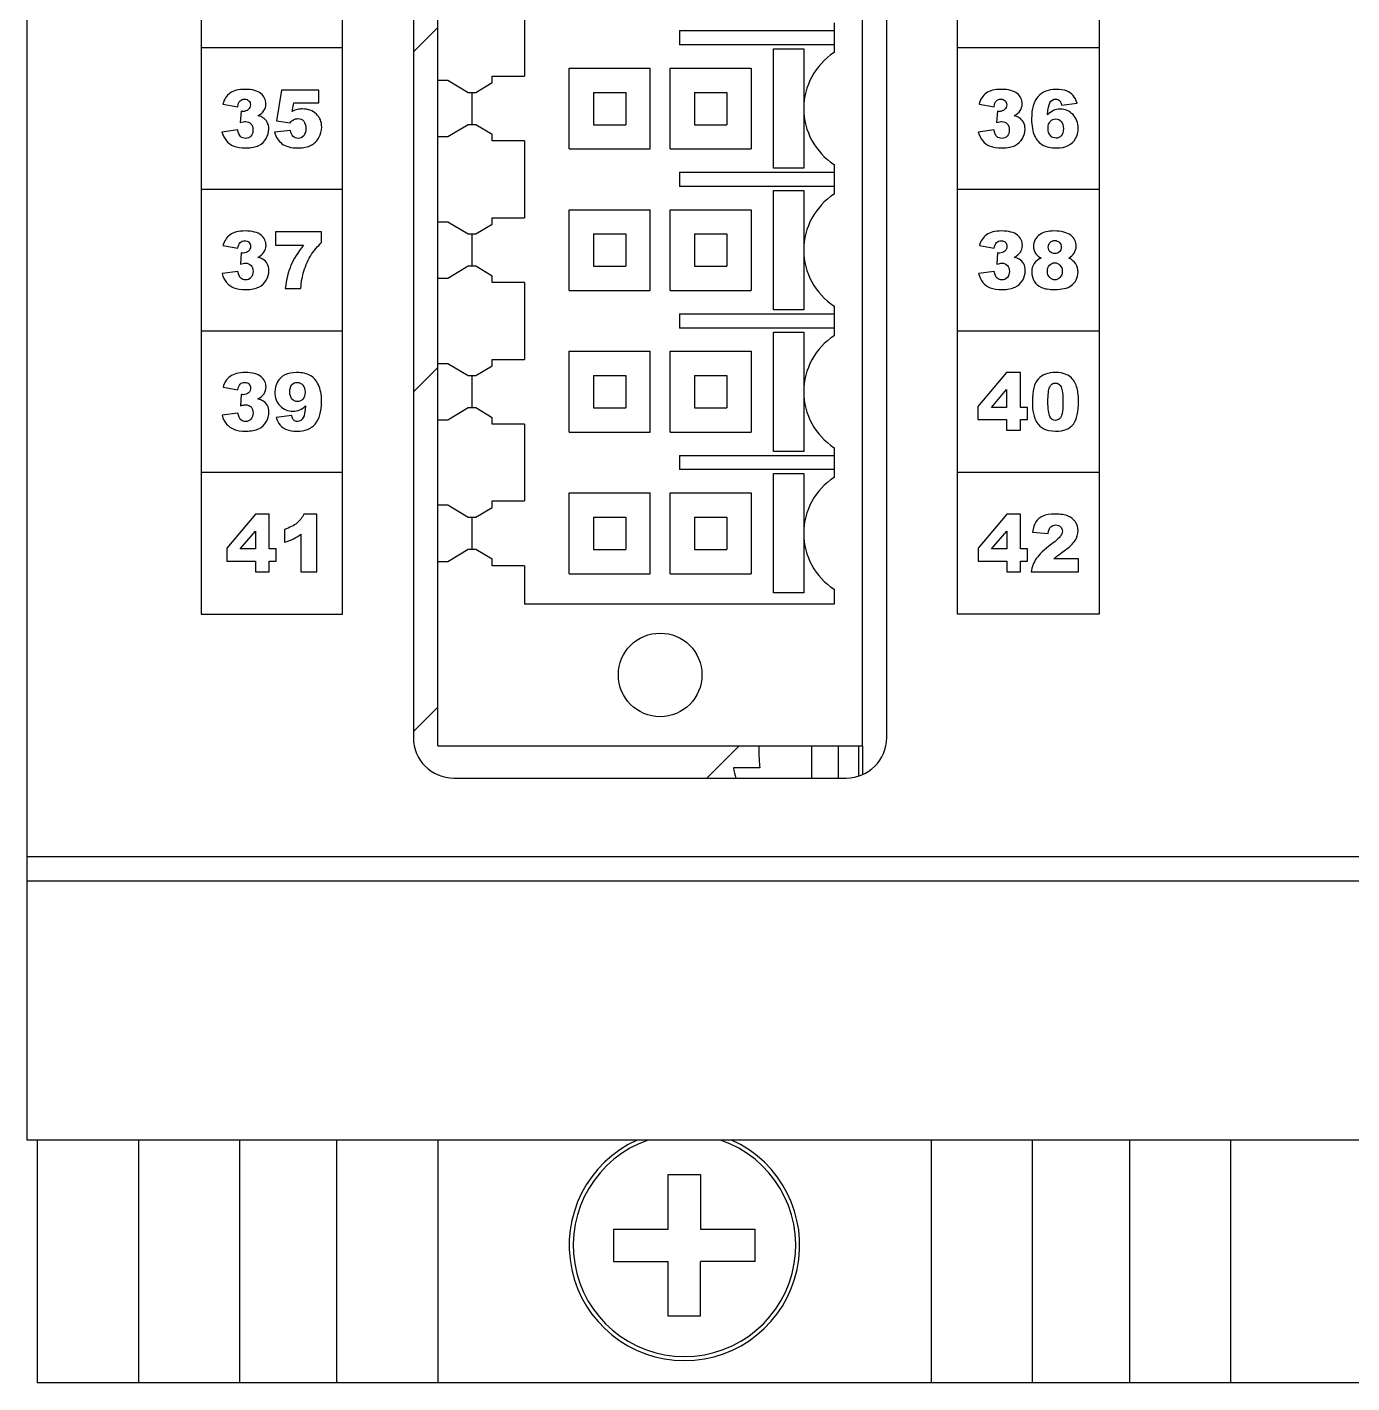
# Model space of a CAD drawing. Header units: millimetres. Extents: x 105 to 171, y 33 to 163.
# Drawn here: x 105.47 to 138.22, y 32.61 to 66.12 of the extents above; entities that cross this region are included whole.
import ezdxf

# ---------------------------------------------------------------- set-up
doc = ezdxf.new("R2010")
doc.units = ezdxf.units.MM
doc.header["$LTSCALE"] = 16.335
doc.layers.get('0').update_dxf_attribs({"linetype": 'CONTINUOUS'})

msp = doc.modelspace()

# ---------------------------------------------------------------- linework, layer by layer
at = {"linetype": 'Continuous'}
for p, q in [((115.619, 48.361), (115.619, 128.861)), ((126.119, 48.361), (126.119, 128.861)), ((115.019, 128.161), (115.019, 48.561)), ((126.719, 48.561), (126.719, 128.161)), ((109.769, 125.111), (109.769, 51.611)), ((113.269, 51.611), (113.269, 125.111)), ((128.469, 51.611), (128.469, 125.111)), ((131.969, 125.111), (131.969, 51.611)), ((105.469, 38.611), (105.469, 124.511)), ((117.769, 66.811), (117.769, 64.911)), ((115.019, 65.512), (115.619, 66.112)), ((121.594, 66.036), (125.419, 66.036)), ((121.594, 66.036), (121.594, 65.686)), ((125.419, 66.228), (125.419, 65.494)), ((125.419, 65.686), (121.594, 65.686)), ((113.269, 65.611), (109.769, 65.611)), ((123.918, 65.586), (124.669, 65.586)), ((123.918, 62.636), (123.918, 65.586)), ((124.669, 65.586), (124.669, 64.115)), ((131.969, 65.611), (128.469, 65.611)), ((118.869, 65.111), (120.869, 65.111)), ((118.869, 63.111), (118.869, 65.111)), ((120.869, 63.111), (120.869, 65.111)), ((121.369, 65.111), (123.369, 65.111)), ((121.369, 63.111), (121.369, 65.111)), ((123.369, 65.111), (123.369, 63.111)), ((115.619, 64.811), (115.869, 64.811)), ((115.869, 64.811), (116.369, 64.511)), ((116.566, 64.511), (116.97, 64.753)), ((116.969, 64.911), (117.769, 64.911)), ((116.97, 64.753), (116.969, 64.911)), ((111.761, 64.561), (111.638, 63.808)), ((112.684, 64.561), (111.761, 64.561)), ((112.684, 64.25), (112.684, 64.561)), ((116.369, 64.511), (116.566, 64.511)), ((116.469, 63.711), (116.469, 64.511)), ((119.469, 64.511), (120.269, 64.511)), ((119.469, 64.511), (119.469, 63.711)), ((120.269, 64.511), (120.269, 63.711)), ((121.969, 64.511), (122.769, 64.511)), ((121.969, 64.511), (121.969, 63.711)), ((122.769, 64.511), (122.769, 63.711)), ((110.308, 64.222), (110.676, 64.156)), ((110.76, 64.043), (110.74, 63.765)), ((112.025, 64.04), (112.059, 64.25)), ((112.059, 64.25), (112.684, 64.25)), ((124.669, 64.107), (124.669, 62.636)), ((129.004, 64.222), (129.372, 64.156)), ((129.456, 64.043), (129.436, 63.765)), ((131.039, 64.198), (131.425, 64.246)), ((111.638, 63.808), (111.969, 63.76)), ((116.369, 63.711), (115.869, 63.41)), ((116.566, 63.711), (116.369, 63.711)), ((116.97, 63.468), (116.566, 63.711)), ((119.469, 63.711), (120.269, 63.711)), ((121.969, 63.711), (122.769, 63.711)), ((110.676, 63.582), (110.287, 63.53)), ((111.98, 63.567), (111.587, 63.524)), ((115.869, 63.41), (115.619, 63.41)), ((116.969, 63.311), (116.97, 63.468)), ((129.372, 63.582), (128.983, 63.53)), ((117.769, 63.311), (116.969, 63.311)), ((117.769, 63.311), (117.769, 61.411)), ((118.869, 63.111), (120.869, 63.111)), ((121.369, 63.111), (123.369, 63.111)), ((125.419, 62.728), (125.419, 61.994)), ((121.594, 62.536), (125.419, 62.536)), ((121.594, 62.536), (121.594, 62.186)), ((124.669, 62.636), (123.918, 62.636)), ((113.269, 62.111), (109.769, 62.111)), ((125.419, 62.186), (121.594, 62.186)), ((123.918, 62.086), (124.669, 62.086)), ((123.918, 59.136), (123.918, 62.086)), ((124.669, 62.086), (124.669, 60.615)), ((131.969, 62.111), (128.469, 62.111)), ((116.969, 61.411), (117.769, 61.411)), ((116.97, 61.253), (116.969, 61.411)), ((118.869, 61.611), (120.869, 61.611)), ((118.869, 59.611), (118.869, 61.611)), ((120.869, 59.611), (120.869, 61.611)), ((121.369, 61.611), (123.369, 61.611)), ((121.369, 59.611), (121.369, 61.611)), ((123.369, 61.611), (123.369, 59.611)), ((112.748, 61.061), (111.613, 61.061)), ((111.613, 61.061), (111.613, 60.732)), ((112.748, 60.798), (112.748, 61.061)), ((115.619, 61.311), (115.869, 61.311)), ((115.869, 61.311), (116.369, 61.011)), ((116.369, 61.011), (116.566, 61.011)), ((116.469, 60.211), (116.469, 61.011)), ((116.566, 61.011), (116.97, 61.253)), ((119.469, 61.011), (120.269, 61.011)), ((119.469, 61.011), (119.469, 60.211)), ((120.269, 61.011), (120.269, 60.211)), ((121.969, 61.011), (122.769, 61.011)), ((121.969, 61.011), (121.969, 60.211)), ((122.769, 61.011), (122.769, 60.211)), ((110.311, 60.722), (110.679, 60.656)), ((111.613, 60.732), (112.304, 60.732)), ((129.01, 60.722), (129.378, 60.656)), ((110.763, 60.543), (110.743, 60.265)), ((124.669, 60.607), (124.669, 59.136)), ((129.462, 60.543), (129.442, 60.265)), ((110.679, 60.082), (110.29, 60.03)), ((116.369, 60.211), (115.869, 59.91)), ((116.566, 60.211), (116.369, 60.211)), ((116.97, 59.968), (116.566, 60.211)), ((119.469, 60.211), (120.269, 60.211)), ((121.969, 60.211), (122.769, 60.211)), ((129.378, 60.082), (128.989, 60.03)), ((111.849, 59.661), (112.236, 59.661)), ((115.869, 59.91), (115.619, 59.91)), ((116.969, 59.811), (116.97, 59.968)), ((117.769, 59.811), (116.969, 59.811)), ((117.769, 59.811), (117.769, 57.911)), ((118.869, 59.611), (120.869, 59.611)), ((121.369, 59.611), (123.369, 59.611)), ((121.594, 59.036), (125.419, 59.036)), ((121.594, 59.036), (121.594, 58.686)), ((124.669, 59.136), (123.918, 59.136)), ((125.419, 59.228), (125.419, 58.494)), ((125.419, 58.686), (121.594, 58.686)), ((113.269, 58.611), (109.769, 58.611)), ((123.918, 58.586), (124.669, 58.586)), ((123.918, 55.636), (123.918, 58.586)), ((124.669, 58.586), (124.669, 57.115)), ((131.969, 58.611), (128.469, 58.611)), ((118.869, 58.111), (120.869, 58.111)), ((118.869, 56.111), (118.869, 58.111)), ((120.869, 56.111), (120.869, 58.111)), ((121.369, 58.111), (123.369, 58.111)), ((121.369, 56.111), (121.369, 58.111)), ((123.369, 58.111), (123.369, 56.111)), ((115.019, 57.111), (115.619, 57.711)), ((115.619, 57.811), (115.869, 57.811)), ((115.869, 57.811), (116.369, 57.511)), ((116.566, 57.511), (116.97, 57.753)), ((116.969, 57.911), (117.769, 57.911)), ((116.97, 57.753), (116.969, 57.911)), ((116.369, 57.511), (116.566, 57.511)), ((116.469, 56.711), (116.469, 57.511)), ((119.469, 57.511), (120.269, 57.511)), ((119.469, 57.511), (119.469, 56.711)), ((120.269, 57.511), (120.269, 56.711)), ((121.969, 57.511), (122.769, 57.511)), ((121.969, 57.511), (121.969, 56.711)), ((122.769, 57.511), (122.769, 56.711)), ((129.683, 57.585), (128.975, 56.742)), ((130.023, 57.585), (129.683, 57.585)), ((130.023, 56.724), (130.023, 57.585)), ((110.312, 57.222), (110.679, 57.156)), ((110.763, 57.043), (110.743, 56.765)), ((124.669, 57.107), (124.669, 55.636)), ((129.308, 56.724), (129.683, 57.164)), ((129.683, 57.164), (129.683, 56.724)), ((116.369, 56.711), (115.869, 56.41)), ((116.566, 56.711), (116.369, 56.711)), ((116.97, 56.468), (116.566, 56.711)), ((119.469, 56.711), (120.269, 56.711)), ((121.969, 56.711), (122.769, 56.711)), ((128.975, 56.742), (128.975, 56.422)), ((129.683, 56.724), (129.308, 56.724)), ((130.198, 56.724), (130.023, 56.724)), ((130.198, 56.422), (130.198, 56.724)), ((110.679, 56.582), (110.291, 56.53)), ((112.011, 56.524), (111.624, 56.475)), ((115.869, 56.41), (115.619, 56.41)), ((116.969, 56.311), (116.97, 56.468)), ((117.769, 56.311), (116.969, 56.311)), ((117.769, 56.311), (117.769, 54.411)), ((128.975, 56.422), (129.683, 56.422)), ((129.683, 56.422), (129.683, 56.161)), ((130.023, 56.422), (130.198, 56.422)), ((130.023, 56.161), (130.023, 56.422)), ((118.869, 56.111), (120.869, 56.111)), ((121.369, 56.111), (123.369, 56.111)), ((129.683, 56.161), (130.023, 56.161)), ((124.669, 55.636), (123.918, 55.636)), ((125.419, 55.728), (125.419, 54.994)), ((121.594, 55.536), (125.419, 55.536)), ((121.594, 55.536), (121.594, 55.186)), ((113.269, 55.111), (109.769, 55.111)), ((125.419, 55.186), (121.594, 55.186)), ((123.918, 55.086), (124.669, 55.086)), ((123.918, 52.136), (123.918, 55.086)), ((124.669, 55.086), (124.669, 53.615)), ((131.969, 55.111), (128.469, 55.111)), ((115.619, 54.311), (115.869, 54.311)), ((115.869, 54.311), (116.369, 54.011)), ((116.969, 54.411), (117.769, 54.411)), ((116.97, 54.253), (116.969, 54.411)), ((118.869, 54.611), (120.869, 54.611)), ((118.869, 52.611), (118.869, 54.611)), ((120.869, 52.611), (120.869, 54.611)), ((121.369, 54.611), (123.369, 54.611)), ((121.369, 52.611), (121.369, 54.611)), ((123.369, 54.611), (123.369, 52.611)), ((111.115, 54.085), (110.406, 53.242)), ((111.454, 54.085), (111.115, 54.085)), ((111.454, 53.224), (111.454, 54.085)), ((112.632, 54.085), (112.31, 54.085)), ((112.632, 52.661), (112.632, 54.085)), ((116.369, 54.011), (116.566, 54.011)), ((116.469, 53.211), (116.469, 54.011)), ((116.566, 54.011), (116.97, 54.253)), ((119.469, 54.011), (120.269, 54.011)), ((119.469, 54.011), (119.469, 53.211)), ((120.269, 54.011), (120.269, 53.211)), ((121.969, 54.011), (122.769, 54.011)), ((121.969, 54.011), (121.969, 53.211)), ((122.769, 54.011), (122.769, 53.211)), ((129.686, 54.085), (128.978, 53.242)), ((130.025, 54.085), (129.686, 54.085)), ((130.025, 53.224), (130.025, 54.085)), ((110.739, 53.224), (111.115, 53.664)), ((111.115, 53.664), (111.115, 53.224)), ((111.83, 53.709), (111.83, 53.39)), ((129.311, 53.224), (129.686, 53.664)), ((129.686, 53.664), (129.686, 53.224)), ((130.322, 53.638), (130.712, 53.606)), ((112.239, 53.594), (112.239, 52.661)), ((124.669, 53.607), (124.669, 52.136)), ((110.406, 53.242), (110.406, 52.922)), ((111.115, 53.224), (110.739, 53.224)), ((111.63, 53.224), (111.454, 53.224)), ((111.63, 52.922), (111.63, 53.224)), ((116.369, 53.211), (115.869, 52.91)), ((116.566, 53.211), (116.369, 53.211)), ((116.97, 52.968), (116.566, 53.211)), ((116.969, 52.811), (116.97, 52.968)), ((119.469, 53.211), (120.269, 53.211)), ((121.969, 53.211), (122.769, 53.211)), ((128.978, 53.242), (128.978, 52.922)), ((129.686, 53.224), (129.311, 53.224)), ((130.201, 53.224), (130.025, 53.224)), ((130.201, 52.922), (130.201, 53.224)), ((131.461, 52.978), (130.853, 52.978)), ((131.461, 52.661), (131.461, 52.978)), ((110.406, 52.922), (111.115, 52.922)), ((111.115, 52.922), (111.115, 52.661)), ((111.115, 52.661), (111.454, 52.661)), ((111.454, 52.922), (111.63, 52.922)), ((111.454, 52.661), (111.454, 52.922)), ((112.239, 52.661), (112.632, 52.661)), ((115.869, 52.91), (115.619, 52.91)), ((117.769, 52.811), (116.969, 52.811)), ((117.769, 52.811), (117.769, 51.861)), ((128.978, 52.922), (129.686, 52.922)), ((129.686, 52.922), (129.686, 52.661)), ((129.686, 52.661), (130.025, 52.661)), ((130.025, 52.922), (130.201, 52.922)), ((130.025, 52.661), (130.025, 52.922)), ((130.294, 52.661), (131.461, 52.661)), ((118.869, 52.611), (120.869, 52.611)), ((121.369, 52.611), (123.369, 52.611)), ((124.669, 52.136), (123.918, 52.136)), ((125.419, 52.228), (125.419, 51.861)), ((109.769, 51.611), (113.269, 51.611)), ((125.419, 51.861), (117.769, 51.861)), ((131.969, 51.611), (128.469, 51.611)), ((115.019, 48.711), (115.619, 49.311)), ((115.619, 48.361), (126.119, 48.361)), ((122.27, 47.561), (123.07, 48.361)), ((124.869, 47.561), (124.869, 48.361)), ((125.519, 48.361), (125.519, 47.561)), ((126.019, 48.361), (126.019, 47.607)), ((126.119, 48.361), (126.119, 47.645)), ((123.583, 47.811), (122.932, 47.811)), ((116.019, 47.561), (125.719, 47.561)), ((170.969, 45.611), (105.469, 45.611)), ((170.969, 45.011), (105.469, 45.011)), ((170.969, 38.611), (105.469, 38.611)), ((105.719, 38.611), (105.719, 32.611)), ((108.219, 38.611), (108.219, 32.611)), ((110.719, 38.611), (110.719, 32.611)), ((113.119, 38.611), (113.119, 32.611)), ((115.619, 38.611), (115.619, 32.611)), ((127.819, 38.611), (127.819, 32.611)), ((130.319, 38.611), (130.319, 32.611)), ((132.719, 38.611), (132.719, 32.611)), ((135.219, 38.611), (135.219, 32.611)), ((121.319, 37.761), (122.119, 37.761)), ((121.319, 36.411), (121.319, 37.761)), ((122.119, 37.761), (122.119, 36.411)), ((119.969, 36.411), (121.319, 36.411)), ((119.969, 36.411), (119.969, 35.611)), ((122.119, 36.411), (123.469, 36.411)), ((123.469, 35.611), (123.469, 36.411)), ((119.969, 35.611), (121.319, 35.611)), ((121.319, 34.261), (121.319, 35.611)), ((123.469, 35.611), (122.119, 35.611)), ((122.119, 34.261), (122.119, 35.611)), ((122.119, 34.261), (121.319, 34.261)), ((170.719, 32.611), (105.719, 32.611))]:
    msp.add_line(p, q, dxfattribs=at)
msp.add_circle((121.119, 50.111), 1.033, dxfattribs=at)
for centre, radius, start, end in [((126.319, 64.111), 1.65, 123.0557, 236.9443), ((126.319, 60.611), 1.65, 123.0557, 236.9443), ((130.885, 60.708), 1.071, 270.0061, 282.0044), ((126.319, 57.111), 1.65, 123.0557, 236.9443), ((126.319, 53.611), 1.65, 123.0557, 236.9443), ((116.019, 48.561), 1, 180, 270), ((127.066, 48.211), 3.506, 177.5478, 180.0002), ((125.719, 48.561), 1, 270, 360), ((127.055, 48.211), 3.495, 179.9973, 186.5691), ((125.432, 48.211), 2.531, 189.0928, 194.8806), ((121.719, 36.011), 2.85, 114.1365, 65.8635), ((121.719, 36.011), 2.75, 108.9617, 71.0383)]:
    msp.add_arc(centre, radius, start, end, dxfattribs=at)
for points in [[(110.484, 64.491), (110.397, 64.428), (110.339, 64.338), (110.308, 64.222)], [(110.854, 64.585), (110.694, 64.585), (110.571, 64.553), (110.484, 64.491)], [(111.249, 64.482), (111.168, 64.55), (111.036, 64.585), (110.854, 64.585)], [(111.372, 64.225), (111.372, 64.329), (111.331, 64.414), (111.249, 64.482)], [(129.18, 64.491), (129.093, 64.428), (129.035, 64.338), (129.004, 64.222)], [(129.55, 64.585), (129.39, 64.585), (129.267, 64.553), (129.18, 64.491)], [(129.946, 64.482), (129.864, 64.55), (129.732, 64.585), (129.55, 64.585)], [(130.068, 64.225), (130.068, 64.329), (130.027, 64.414), (129.946, 64.482)], [(130.461, 64.408), (130.354, 64.29), (130.301, 64.105), (130.301, 63.853)], [(130.903, 64.585), (130.714, 64.585), (130.567, 64.525), (130.461, 64.408)], [(130.752, 64.251), (130.786, 64.313), (130.836, 64.346), (130.899, 64.346)], [(130.899, 64.346), (130.934, 64.346), (130.963, 64.334), (130.987, 64.312)], [(131.167, 64.545), (131.102, 64.571), (131.014, 64.585), (130.903, 64.585)], [(131.328, 64.432), (131.285, 64.482), (131.232, 64.52), (131.167, 64.545)], [(131.425, 64.246), (131.402, 64.32), (131.37, 64.383), (131.328, 64.432)], [(110.676, 64.156), (110.686, 64.225), (110.706, 64.273), (110.734, 64.301)], [(110.734, 64.301), (110.763, 64.329), (110.8, 64.343), (110.846, 64.343)], [(110.811, 64.038), (110.798, 64.038), (110.781, 64.039), (110.76, 64.043)], [(110.938, 64.087), (110.903, 64.055), (110.861, 64.038), (110.811, 64.038)], [(110.846, 64.343), (110.89, 64.343), (110.925, 64.33), (110.951, 64.304)], [(110.989, 64.203), (110.989, 64.158), (110.972, 64.119), (110.938, 64.087)], [(110.951, 64.304), (110.976, 64.279), (110.989, 64.245), (110.989, 64.203)], [(111.173, 63.932), (111.239, 63.969), (111.289, 64.012), (111.322, 64.061)], [(111.322, 64.061), (111.355, 64.11), (111.372, 64.164), (111.372, 64.225)], [(112.153, 64.086), (112.111, 64.076), (112.068, 64.06), (112.025, 64.04)], [(112.279, 64.101), (112.237, 64.101), (112.195, 64.096), (112.153, 64.086)], [(112.62, 63.974), (112.532, 64.058), (112.419, 64.101), (112.279, 64.101)], [(129.372, 64.156), (129.382, 64.225), (129.402, 64.273), (129.43, 64.301)], [(129.43, 64.301), (129.459, 64.329), (129.496, 64.343), (129.542, 64.343)], [(129.507, 64.038), (129.494, 64.038), (129.477, 64.039), (129.456, 64.043)], [(129.634, 64.087), (129.599, 64.055), (129.557, 64.038), (129.507, 64.038)], [(129.542, 64.343), (129.586, 64.343), (129.621, 64.33), (129.647, 64.304)], [(129.685, 64.203), (129.685, 64.158), (129.668, 64.119), (129.634, 64.087)], [(129.647, 64.304), (129.672, 64.279), (129.685, 64.245), (129.685, 64.203)], [(129.869, 63.932), (129.936, 63.969), (129.985, 64.012), (130.019, 64.061)], [(130.019, 64.061), (130.051, 64.11), (130.068, 64.164), (130.068, 64.225)], [(130.696, 63.956), (130.707, 64.106), (130.726, 64.204), (130.752, 64.251)], [(130.839, 64.06), (130.789, 64.037), (130.742, 64.003), (130.696, 63.956)], [(131.009, 64.095), (130.944, 64.095), (130.888, 64.083), (130.839, 64.06)], [(130.987, 64.312), (131.011, 64.289), (131.028, 64.251), (131.039, 64.198)], [(131.325, 63.961), (131.239, 64.05), (131.133, 64.095), (131.009, 64.095)], [(110.74, 63.765), (110.793, 63.78), (110.835, 63.788), (110.866, 63.788)], [(110.866, 63.788), (110.923, 63.788), (110.968, 63.77), (111.001, 63.734)], [(111.001, 63.734), (111.035, 63.698), (111.052, 63.649), (111.052, 63.584)], [(111.297, 63.885), (111.268, 63.903), (111.226, 63.919), (111.173, 63.932)], [(111.405, 63.772), (111.379, 63.819), (111.343, 63.857), (111.297, 63.885)], [(111.444, 63.605), (111.444, 63.67), (111.43, 63.725), (111.405, 63.772)], [(111.969, 63.76), (112, 63.795), (112.028, 63.82), (112.055, 63.833)], [(112.055, 63.833), (112.089, 63.851), (112.126, 63.861), (112.164, 63.861)], [(112.164, 63.861), (112.223, 63.861), (112.27, 63.841), (112.306, 63.802)], [(112.306, 63.802), (112.341, 63.763), (112.36, 63.702), (112.36, 63.619)], [(112.751, 63.654), (112.751, 63.782), (112.707, 63.889), (112.62, 63.974)], [(129.436, 63.765), (129.49, 63.78), (129.532, 63.788), (129.562, 63.788)], [(129.562, 63.788), (129.62, 63.788), (129.664, 63.77), (129.698, 63.734)], [(129.698, 63.734), (129.731, 63.698), (129.748, 63.649), (129.748, 63.584)], [(129.993, 63.885), (129.964, 63.903), (129.922, 63.919), (129.869, 63.932)], [(130.101, 63.772), (130.075, 63.819), (130.039, 63.857), (129.993, 63.885)], [(130.14, 63.605), (130.14, 63.67), (130.127, 63.725), (130.101, 63.772)], [(130.301, 63.853), (130.301, 63.68), (130.326, 63.542), (130.377, 63.437)], [(130.709, 63.622), (130.709, 63.696), (130.727, 63.754), (130.764, 63.794)], [(130.764, 63.794), (130.8, 63.834), (130.846, 63.854), (130.9, 63.854)], [(130.9, 63.854), (130.953, 63.854), (130.997, 63.833), (131.032, 63.792)], [(131.032, 63.792), (131.068, 63.75), (131.086, 63.69), (131.086, 63.611)], [(131.455, 63.622), (131.455, 63.759), (131.411, 63.871), (131.325, 63.961)], [(110.287, 63.53), (110.312, 63.442), (110.348, 63.37), (110.396, 63.313)], [(110.747, 63.419), (110.714, 63.449), (110.691, 63.504), (110.676, 63.582)], [(110.87, 63.374), (110.82, 63.374), (110.779, 63.388), (110.747, 63.419)], [(111, 63.431), (110.965, 63.393), (110.921, 63.374), (110.87, 63.374)], [(111.052, 63.584), (111.052, 63.52), (111.034, 63.469), (111, 63.431)], [(111.195, 63.197), (111.276, 63.237), (111.337, 63.295), (111.379, 63.37)], [(111.379, 63.37), (111.422, 63.444), (111.444, 63.523), (111.444, 63.605)], [(111.587, 63.524), (111.606, 63.458), (111.63, 63.403), (111.659, 63.359)], [(111.659, 63.359), (111.687, 63.315), (111.725, 63.275), (111.77, 63.241)], [(112.047, 63.422), (112.012, 63.455), (111.99, 63.504), (111.98, 63.567)], [(112.172, 63.374), (112.124, 63.374), (112.082, 63.39), (112.047, 63.422)], [(112.306, 63.435), (112.271, 63.394), (112.226, 63.374), (112.172, 63.374)], [(112.36, 63.619), (112.36, 63.537), (112.341, 63.476), (112.306, 63.435)], [(112.492, 63.203), (112.574, 63.247), (112.638, 63.31), (112.684, 63.394)], [(112.684, 63.394), (112.728, 63.477), (112.751, 63.564), (112.751, 63.654)], [(128.983, 63.53), (129.008, 63.442), (129.045, 63.37), (129.092, 63.313)], [(129.443, 63.419), (129.41, 63.449), (129.387, 63.504), (129.372, 63.582)], [(129.566, 63.374), (129.516, 63.374), (129.475, 63.388), (129.443, 63.419)], [(129.696, 63.431), (129.662, 63.393), (129.618, 63.374), (129.566, 63.374)], [(129.748, 63.584), (129.748, 63.52), (129.73, 63.469), (129.696, 63.431)], [(129.891, 63.197), (129.972, 63.237), (130.033, 63.295), (130.076, 63.37)], [(130.076, 63.37), (130.118, 63.444), (130.14, 63.523), (130.14, 63.605)], [(130.377, 63.437), (130.427, 63.332), (130.495, 63.256), (130.58, 63.208)], [(130.766, 63.443), (130.728, 63.486), (130.709, 63.546), (130.709, 63.622)], [(130.907, 63.379), (130.851, 63.379), (130.805, 63.4), (130.766, 63.443)], [(131.035, 63.437), (131, 63.398), (130.957, 63.379), (130.907, 63.379)], [(131.086, 63.611), (131.086, 63.534), (131.069, 63.476), (131.035, 63.437)], [(131.207, 63.195), (131.285, 63.234), (131.345, 63.292), (131.389, 63.369)], [(131.389, 63.369), (131.433, 63.445), (131.455, 63.529), (131.455, 63.622)], [(110.396, 63.313), (110.444, 63.255), (110.504, 63.211), (110.578, 63.182)], [(110.578, 63.182), (110.651, 63.152), (110.751, 63.137), (110.879, 63.137)], [(110.879, 63.137), (111.009, 63.137), (111.115, 63.158), (111.195, 63.197)], [(111.77, 63.241), (111.816, 63.207), (111.873, 63.18), (111.939, 63.163)], [(111.939, 63.163), (112.004, 63.146), (112.084, 63.137), (112.176, 63.137)], [(112.176, 63.137), (112.304, 63.137), (112.41, 63.159), (112.492, 63.203)], [(129.092, 63.313), (129.14, 63.255), (129.2, 63.211), (129.274, 63.182)], [(129.274, 63.182), (129.347, 63.152), (129.448, 63.137), (129.576, 63.137)], [(129.576, 63.137), (129.705, 63.137), (129.811, 63.158), (129.891, 63.197)], [(130.58, 63.208), (130.664, 63.161), (130.777, 63.137), (130.917, 63.137)], [(130.917, 63.137), (131.034, 63.137), (131.13, 63.157), (131.207, 63.195)], [(110.856, 61.085), (110.697, 61.085), (110.574, 61.053), (110.487, 60.991)], [(111.252, 60.982), (111.171, 61.05), (111.039, 61.085), (110.856, 61.085)], [(129.556, 61.085), (129.396, 61.085), (129.273, 61.053), (129.186, 60.991)], [(129.951, 60.982), (129.87, 61.05), (129.738, 61.085), (129.556, 61.085)], [(130.513, 60.998), (130.403, 60.924), (130.348, 60.828), (130.348, 60.711)], [(130.854, 61.085), (130.713, 61.085), (130.599, 61.056), (130.513, 60.998)], [(131.269, 60.977), (131.179, 61.048), (131.041, 61.085), (130.854, 61.085)], [(110.487, 60.991), (110.4, 60.928), (110.342, 60.838), (110.311, 60.722)], [(110.679, 60.656), (110.688, 60.725), (110.708, 60.773), (110.737, 60.801)], [(110.737, 60.801), (110.766, 60.829), (110.803, 60.843), (110.849, 60.843)], [(110.849, 60.843), (110.893, 60.843), (110.928, 60.83), (110.953, 60.804)], [(110.992, 60.703), (110.992, 60.658), (110.975, 60.619), (110.941, 60.587)], [(110.953, 60.804), (110.979, 60.779), (110.992, 60.745), (110.992, 60.703)], [(111.375, 60.725), (111.375, 60.829), (111.334, 60.914), (111.252, 60.982)], [(111.325, 60.561), (111.358, 60.61), (111.375, 60.664), (111.375, 60.725)], [(112.304, 60.732), (112.162, 60.556), (112.058, 60.39), (111.992, 60.236)], [(112.501, 60.509), (112.567, 60.612), (112.649, 60.708), (112.748, 60.798)], [(129.186, 60.991), (129.099, 60.928), (129.041, 60.838), (129.01, 60.722)], [(129.378, 60.656), (129.387, 60.725), (129.407, 60.773), (129.436, 60.801)], [(129.436, 60.801), (129.465, 60.829), (129.502, 60.843), (129.548, 60.843)], [(129.548, 60.843), (129.592, 60.843), (129.627, 60.83), (129.652, 60.804)], [(129.691, 60.703), (129.691, 60.658), (129.674, 60.619), (129.64, 60.587)], [(129.652, 60.804), (129.678, 60.779), (129.691, 60.745), (129.691, 60.703)], [(130.074, 60.725), (130.074, 60.829), (130.033, 60.914), (129.951, 60.982)], [(130.024, 60.561), (130.057, 60.61), (130.074, 60.664), (130.074, 60.725)], [(130.348, 60.711), (130.348, 60.64), (130.367, 60.577), (130.405, 60.522)], [(130.714, 60.688), (130.714, 60.735), (130.728, 60.773), (130.758, 60.803)], [(130.759, 60.571), (130.728, 60.6), (130.714, 60.64), (130.714, 60.688)], [(130.758, 60.803), (130.787, 60.832), (130.826, 60.848), (130.873, 60.848)], [(130.873, 60.848), (130.919, 60.848), (130.957, 60.832), (130.988, 60.802)], [(130.988, 60.802), (131.018, 60.771), (131.033, 60.732), (131.033, 60.684)], [(131.033, 60.684), (131.033, 60.638), (131.019, 60.599), (130.99, 60.571)], [(131.403, 60.708), (131.403, 60.816), (131.359, 60.906), (131.269, 60.977)], [(131.35, 60.532), (131.385, 60.586), (131.403, 60.645), (131.403, 60.708)], [(110.814, 60.538), (110.801, 60.538), (110.784, 60.539), (110.763, 60.543)], [(110.941, 60.587), (110.906, 60.555), (110.864, 60.538), (110.814, 60.538)], [(111.175, 60.432), (111.242, 60.469), (111.292, 60.512), (111.325, 60.561)], [(111.299, 60.385), (111.271, 60.403), (111.229, 60.419), (111.175, 60.432)], [(111.407, 60.272), (111.382, 60.319), (111.345, 60.357), (111.299, 60.385)], [(112.31, 60.088), (112.357, 60.242), (112.421, 60.383), (112.501, 60.509)], [(129.513, 60.538), (129.5, 60.538), (129.483, 60.539), (129.462, 60.543)], [(129.64, 60.587), (129.605, 60.555), (129.563, 60.538), (129.513, 60.538)], [(129.874, 60.432), (129.941, 60.469), (129.991, 60.512), (130.024, 60.561)], [(129.998, 60.385), (129.97, 60.403), (129.928, 60.419), (129.874, 60.432)], [(130.107, 60.272), (130.081, 60.319), (130.044, 60.357), (129.998, 60.385)], [(130.539, 60.413), (130.459, 60.382), (130.401, 60.338), (130.362, 60.28)], [(130.405, 60.522), (130.433, 60.482), (130.478, 60.446), (130.539, 60.413)], [(130.88, 60.527), (130.829, 60.527), (130.789, 60.541), (130.759, 60.571)], [(130.99, 60.571), (130.961, 60.541), (130.924, 60.527), (130.88, 60.527)], [(131.224, 60.413), (131.281, 60.451), (131.323, 60.491), (131.35, 60.532)], [(131.393, 60.269), (131.356, 60.328), (131.299, 60.377), (131.224, 60.413)], [(110.29, 60.03), (110.315, 59.942), (110.351, 59.87), (110.399, 59.813)], [(110.75, 59.919), (110.717, 59.949), (110.694, 60.004), (110.679, 60.082)], [(110.743, 60.265), (110.796, 60.28), (110.838, 60.288), (110.869, 60.288)], [(110.869, 60.288), (110.926, 60.288), (110.971, 60.27), (111.004, 60.234)], [(111.055, 60.084), (111.055, 60.02), (111.037, 59.969), (111.003, 59.931)], [(111.004, 60.234), (111.038, 60.198), (111.055, 60.149), (111.055, 60.084)], [(111.382, 59.87), (111.425, 59.944), (111.447, 60.023), (111.447, 60.105)], [(111.447, 60.105), (111.447, 60.17), (111.433, 60.225), (111.407, 60.272)], [(111.992, 60.236), (111.927, 60.081), (111.879, 59.889), (111.849, 59.661)], [(112.236, 59.661), (112.249, 59.825), (112.274, 59.967), (112.31, 60.088)], [(128.989, 60.03), (129.014, 59.942), (129.05, 59.87), (129.098, 59.813)], [(129.449, 59.919), (129.416, 59.949), (129.393, 60.004), (129.378, 60.082)], [(129.442, 60.265), (129.495, 60.28), (129.537, 60.288), (129.568, 60.288)], [(129.568, 60.288), (129.625, 60.288), (129.67, 60.27), (129.703, 60.234)], [(129.754, 60.084), (129.754, 60.02), (129.736, 59.969), (129.702, 59.931)], [(129.703, 60.234), (129.737, 60.198), (129.754, 60.149), (129.754, 60.084)], [(130.081, 59.87), (130.124, 59.944), (130.146, 60.023), (130.146, 60.105)], [(130.146, 60.105), (130.146, 60.17), (130.132, 60.225), (130.107, 60.272)], [(130.362, 60.28), (130.324, 60.223), (130.305, 60.154), (130.305, 60.072)], [(130.305, 60.072), (130.305, 59.988), (130.325, 59.912), (130.366, 59.844)], [(130.693, 60.086), (130.693, 60.151), (130.71, 60.202), (130.746, 60.24)], [(130.749, 59.934), (130.711, 59.973), (130.693, 60.024), (130.693, 60.086)], [(130.746, 60.24), (130.783, 60.279), (130.825, 60.298), (130.873, 60.298)], [(130.873, 60.298), (130.922, 60.298), (130.965, 60.278), (131.002, 60.238)], [(131.002, 60.238), (131.04, 60.198), (131.059, 60.148), (131.059, 60.087)], [(131.059, 60.087), (131.059, 60.025), (131.04, 59.975), (131.003, 59.935)], [(131.449, 60.07), (131.449, 60.143), (131.43, 60.209), (131.393, 60.269)], [(131.401, 59.874), (131.433, 59.935), (131.449, 60), (131.449, 60.07)], [(110.399, 59.813), (110.447, 59.755), (110.507, 59.711), (110.58, 59.682)], [(110.58, 59.682), (110.654, 59.652), (110.754, 59.637), (110.882, 59.637)], [(110.873, 59.874), (110.823, 59.874), (110.782, 59.888), (110.75, 59.919)], [(111.003, 59.931), (110.968, 59.893), (110.924, 59.874), (110.873, 59.874)], [(110.882, 59.637), (111.012, 59.637), (111.118, 59.658), (111.198, 59.697)], [(111.198, 59.697), (111.279, 59.737), (111.34, 59.795), (111.382, 59.87)], [(129.098, 59.813), (129.146, 59.755), (129.206, 59.711), (129.28, 59.682)], [(129.28, 59.682), (129.353, 59.652), (129.453, 59.637), (129.581, 59.637)], [(129.572, 59.874), (129.522, 59.874), (129.481, 59.888), (129.449, 59.919)], [(129.702, 59.931), (129.667, 59.893), (129.623, 59.874), (129.572, 59.874)], [(129.581, 59.637), (129.711, 59.637), (129.817, 59.658), (129.897, 59.697)], [(129.897, 59.697), (129.978, 59.737), (130.039, 59.795), (130.081, 59.87)], [(130.366, 59.844), (130.406, 59.775), (130.467, 59.724), (130.545, 59.689)], [(130.545, 59.689), (130.623, 59.655), (130.736, 59.637), (130.885, 59.637)], [(130.878, 59.876), (130.829, 59.876), (130.786, 59.895), (130.749, 59.934)], [(131.003, 59.935), (130.966, 59.895), (130.924, 59.876), (130.878, 59.876)], [(131.107, 59.66), (131.177, 59.675), (131.235, 59.7), (131.282, 59.733)], [(131.282, 59.733), (131.329, 59.766), (131.368, 59.813), (131.401, 59.874)], [(110.488, 57.491), (110.4, 57.428), (110.342, 57.338), (110.312, 57.222)], [(110.857, 57.585), (110.697, 57.585), (110.574, 57.553), (110.488, 57.491)], [(110.738, 57.301), (110.766, 57.329), (110.803, 57.343), (110.849, 57.343)], [(110.849, 57.343), (110.893, 57.343), (110.929, 57.33), (110.954, 57.304)], [(111.253, 57.482), (111.171, 57.55), (111.039, 57.585), (110.857, 57.585)], [(111.376, 57.225), (111.376, 57.329), (111.334, 57.414), (111.253, 57.482)], [(111.66, 57.353), (111.616, 57.276), (111.594, 57.191), (111.594, 57.098)], [(111.841, 57.526), (111.764, 57.486), (111.704, 57.429), (111.66, 57.353)], [(112.132, 57.585), (112.015, 57.585), (111.918, 57.565), (111.841, 57.526)], [(112.015, 57.284), (112.049, 57.322), (112.092, 57.342), (112.143, 57.342)], [(112.469, 57.512), (112.384, 57.56), (112.271, 57.585), (112.132, 57.585)], [(112.143, 57.342), (112.198, 57.342), (112.245, 57.32), (112.283, 57.277)], [(112.671, 57.283), (112.621, 57.388), (112.553, 57.464), (112.469, 57.512)], [(130.463, 57.425), (130.367, 57.318), (130.32, 57.132), (130.32, 56.866)], [(130.901, 57.585), (130.704, 57.585), (130.558, 57.531), (130.463, 57.425)], [(130.748, 57.227), (130.777, 57.292), (130.823, 57.326), (130.888, 57.326)], [(130.888, 57.326), (130.951, 57.326), (130.998, 57.293), (131.029, 57.229)], [(131.133, 57.549), (131.072, 57.572), (130.995, 57.585), (130.901, 57.585)], [(131.281, 57.459), (131.243, 57.496), (131.193, 57.526), (131.133, 57.549)], [(131.371, 57.341), (131.349, 57.382), (131.319, 57.421), (131.281, 57.459)], [(131.424, 57.198), (131.411, 57.252), (131.393, 57.3), (131.371, 57.341)], [(110.679, 57.156), (110.689, 57.225), (110.709, 57.273), (110.738, 57.301)], [(110.814, 57.038), (110.802, 57.038), (110.784, 57.039), (110.763, 57.043)], [(110.941, 57.087), (110.907, 57.055), (110.865, 57.038), (110.814, 57.038)], [(110.993, 57.203), (110.993, 57.158), (110.975, 57.119), (110.941, 57.087)], [(110.954, 57.304), (110.979, 57.279), (110.993, 57.245), (110.993, 57.203)], [(111.176, 56.932), (111.243, 56.969), (111.292, 57.012), (111.326, 57.061)], [(111.326, 57.061), (111.358, 57.11), (111.376, 57.164), (111.376, 57.225)], [(111.594, 57.098), (111.594, 56.962), (111.637, 56.849), (111.723, 56.76)], [(111.964, 57.109), (111.964, 57.186), (111.98, 57.245), (112.015, 57.284)], [(112.016, 56.929), (111.981, 56.971), (111.964, 57.031), (111.964, 57.109)], [(112.283, 57.277), (112.321, 57.234), (112.34, 57.175), (112.34, 57.099)], [(112.34, 57.099), (112.34, 57.025), (112.322, 56.968), (112.286, 56.928)], [(112.748, 56.868), (112.748, 57.04), (112.722, 57.178), (112.671, 57.283)], [(130.705, 56.865), (130.705, 57.041), (130.72, 57.162), (130.748, 57.227)], [(131.029, 57.229), (131.061, 57.165), (131.077, 57.04), (131.077, 56.855)], [(131.464, 56.871), (131.464, 56.984), (131.45, 57.093), (131.424, 57.198)], [(110.743, 56.765), (110.797, 56.78), (110.839, 56.788), (110.869, 56.788)], [(110.869, 56.788), (110.927, 56.788), (110.972, 56.77), (111.005, 56.734)], [(111.005, 56.734), (111.038, 56.698), (111.056, 56.649), (111.056, 56.584)], [(111.3, 56.885), (111.271, 56.903), (111.229, 56.919), (111.176, 56.932)], [(111.408, 56.772), (111.382, 56.819), (111.346, 56.857), (111.3, 56.885)], [(111.447, 56.605), (111.447, 56.67), (111.434, 56.725), (111.408, 56.772)], [(111.723, 56.76), (111.809, 56.671), (111.915, 56.627), (112.041, 56.627)], [(112.149, 56.867), (112.096, 56.867), (112.052, 56.887), (112.016, 56.929)], [(112.041, 56.627), (112.105, 56.627), (112.161, 56.637), (112.211, 56.66)], [(112.286, 56.928), (112.249, 56.887), (112.203, 56.867), (112.149, 56.867)], [(112.211, 56.66), (112.26, 56.682), (112.308, 56.717), (112.354, 56.765)], [(112.354, 56.765), (112.341, 56.614), (112.322, 56.516), (112.297, 56.47)], [(112.588, 56.313), (112.694, 56.43), (112.748, 56.615), (112.748, 56.868)], [(130.32, 56.866), (130.32, 56.758), (130.328, 56.659), (130.347, 56.569)], [(130.752, 56.5), (130.721, 56.565), (130.705, 56.687), (130.705, 56.865)], [(131.077, 56.855), (131.077, 56.728), (131.069, 56.634), (131.056, 56.575)], [(131.335, 56.313), (131.421, 56.431), (131.464, 56.617), (131.464, 56.871)], [(110.291, 56.53), (110.315, 56.442), (110.352, 56.37), (110.4, 56.313)], [(110.4, 56.313), (110.447, 56.255), (110.507, 56.211), (110.581, 56.182)], [(110.75, 56.419), (110.718, 56.449), (110.695, 56.504), (110.679, 56.582)], [(110.873, 56.374), (110.824, 56.374), (110.782, 56.388), (110.75, 56.419)], [(111.003, 56.431), (110.969, 56.393), (110.925, 56.374), (110.873, 56.374)], [(111.056, 56.584), (111.056, 56.52), (111.037, 56.469), (111.003, 56.431)], [(111.199, 56.197), (111.279, 56.237), (111.34, 56.295), (111.383, 56.37)], [(111.383, 56.37), (111.425, 56.444), (111.447, 56.523), (111.447, 56.605)], [(111.624, 56.475), (111.647, 56.4), (111.679, 56.338), (111.722, 56.288)], [(112.062, 56.408), (112.037, 56.431), (112.02, 56.469), (112.011, 56.524)], [(112.151, 56.376), (112.116, 56.376), (112.086, 56.386), (112.062, 56.408)], [(112.146, 56.137), (112.334, 56.137), (112.481, 56.195), (112.588, 56.313)], [(112.297, 56.47), (112.262, 56.407), (112.213, 56.376), (112.151, 56.376)], [(130.347, 56.569), (130.366, 56.48), (130.392, 56.41), (130.426, 56.358)], [(130.426, 56.358), (130.472, 56.286), (130.532, 56.23), (130.605, 56.193)], [(130.89, 56.402), (130.829, 56.402), (130.784, 56.435), (130.752, 56.5)], [(130.992, 56.443), (130.963, 56.416), (130.929, 56.402), (130.89, 56.402)], [(130.891, 56.137), (131.101, 56.137), (131.249, 56.195), (131.335, 56.313)], [(131.056, 56.575), (131.042, 56.515), (131.02, 56.471), (130.992, 56.443)], [(110.581, 56.182), (110.654, 56.152), (110.755, 56.137), (110.883, 56.137)], [(110.883, 56.137), (111.013, 56.137), (111.119, 56.158), (111.199, 56.197)], [(111.722, 56.288), (111.764, 56.239), (111.818, 56.201), (111.883, 56.175)], [(111.883, 56.175), (111.947, 56.15), (112.034, 56.137), (112.146, 56.137)], [(130.605, 56.193), (130.678, 56.156), (130.772, 56.137), (130.891, 56.137)], [(112.31, 54.085), (112.268, 53.997), (112.211, 53.922), (112.139, 53.863)], [(130.578, 54.035), (130.504, 54.002), (130.447, 53.955), (130.406, 53.894)], [(130.887, 54.085), (130.755, 54.085), (130.653, 54.067), (130.578, 54.035)], [(131.206, 54.037), (131.129, 54.068), (131.023, 54.085), (130.887, 54.085)], [(131.385, 53.894), (131.341, 53.959), (131.282, 54.006), (131.206, 54.037)], [(112.139, 53.863), (112.065, 53.803), (111.962, 53.751), (111.83, 53.709)], [(130.406, 53.894), (130.365, 53.832), (130.338, 53.747), (130.322, 53.638)], [(130.712, 53.606), (130.723, 53.684), (130.744, 53.74), (130.775, 53.771)], [(130.775, 53.771), (130.807, 53.802), (130.848, 53.818), (130.897, 53.818)], [(130.897, 53.818), (130.945, 53.818), (130.984, 53.803), (131.016, 53.772)], [(131.063, 53.663), (131.063, 53.623), (131.047, 53.582), (131.015, 53.539)], [(131.016, 53.772), (131.047, 53.742), (131.063, 53.705), (131.063, 53.663)], [(131.376, 53.432), (131.425, 53.51), (131.451, 53.591), (131.451, 53.677)], [(131.451, 53.677), (131.451, 53.757), (131.429, 53.829), (131.385, 53.894)], [(111.83, 53.39), (111.92, 53.417), (111.994, 53.446), (112.054, 53.476)], [(112.054, 53.476), (112.113, 53.506), (112.175, 53.545), (112.239, 53.594)], [(130.797, 53.345), (130.61, 53.207), (130.483, 53.087), (130.415, 52.985)], [(131.015, 53.539), (130.983, 53.494), (130.911, 53.429), (130.797, 53.345)], [(131.103, 53.177), (131.235, 53.269), (131.326, 53.354), (131.376, 53.432)], [(130.415, 52.985), (130.347, 52.884), (130.307, 52.775), (130.294, 52.661)], [(130.853, 52.978), (130.889, 53.012), (130.919, 53.041), (130.946, 53.062)], [(130.946, 53.062), (130.973, 53.084), (131.025, 53.122), (131.103, 53.177)]]:
    msp.add_open_spline(points, degree=3, dxfattribs=at)

doc.saveas('drawing.dxf')
